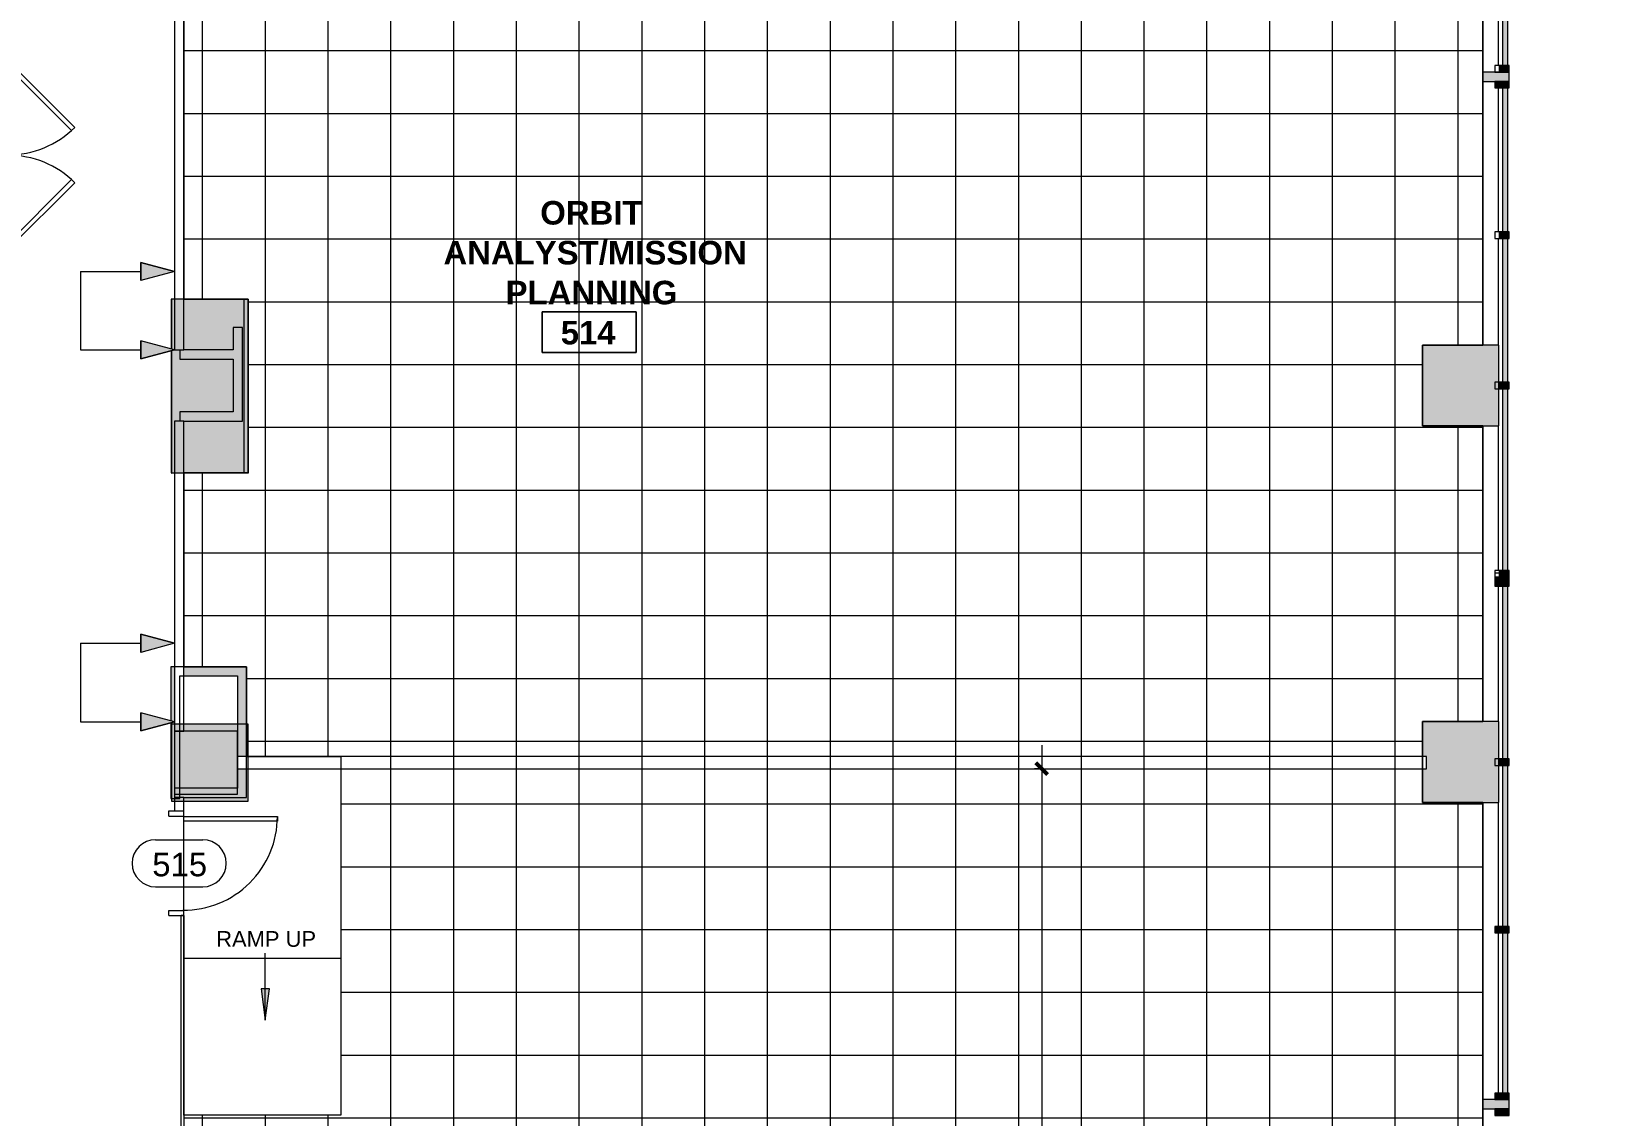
# Model space of a CAD drawing. Header units: inches. Extents: x 381 to 2249, y -1781 to -36.
# Drawn here: x 1625 to 2230, y -1444 to -1030 of the extents above; entities that cross this region are included whole.
import ezdxf

# ---------------------------------------------------------------- set-up
doc = ezdxf.new("R2010")
doc.units = ezdxf.units.IN
doc.header["$MEASUREMENT"] = 0
for name, color, linetype, lineweight in [('A-ANNO-DIMS', 211, 'Continuous', 9), ('A-ANNO-DIMS-96', 211, 'Continuous', 9), ('A-ANNO-NOTE', 131, 'Continuous', 9), ('A-AREA-IDEN', 2, 'Continuous', 9), ('A-COLS', 52, 'Continuous', 13), ('A-DETL', 90, 'Continuous', 9), ('A-DETL-GENF', 92, 'Continuous', 9), ('A-DETL-THIN', 151, 'Continuous', 9), ('A-DOOR', 31, 'Continuous', 13), ('A-DOOR-FRAM', 31, 'Continuous', 20), ('A-DOOR-IDEN', 31, 'Continuous', 9), ('A-GLAZ-CURT', 52, 'Continuous', 13), ('A-GLAZ-CWMG', 51, 'Continuous', 13), ('A-WALL', 113, 'Continuous', 13), ('A-WALL-PATT', 111, 'Continuous', 13), ('G-ANNO-TEXT', 231, 'Continuous', 9), ('I-WALL', 2, 'Continuous', 13)]:
    doc.layers.add(name, color=color, linetype=linetype, lineweight=lineweight)
doc.styles.add('Swis721 Lt BT', font='swissl.ttf', dxfattribs={"height": 9})
doc.styles.add('Swis721 Lt BT_1', font='swissl.ttf', dxfattribs={"height": 6})
doc.styles.add('Swis721 Lt BT_B', font='', dxfattribs={"height": 9})
doc.styles.get('Swis721 Lt BT_B').set_extended_font_data('Swis721 Lt BT', bold=True)
doc.dimstyles.new('OTJ_-_3_32__Linear__1__Tolerance', dxfattribs={"dimscale": 12, "dimtxt": 9.497835, "dimasz": 0.375, "dimexe": 0.75, "dimexo": 0.5, "dimgap": 0.5, "dimtad": 1, "dimdec": 0, "dimzin": 3, "dimdsep": 46, "dimlunit": 4, "dimtxsty": 'Swis721 Lt BT', "dimblk1": 'OBLIQUE', "dimblk2": 'OBLIQUE', "dimsah": 1, "dimcen": 0.09, "dimdle": 0.75, "dimazin": 0, "dimtfac": 1, "dimtdec": 4, "dimtix": 1, "dimtmove": 0, "dimatfit": 3, "dimfxl": 1, "dimtvp": 1, "dimfrac": 2, "dimtolj": 1, "dimtzin": 0, "dimarcsym": 2})
pattern_1 = [(0, (-470.073, 619.15), (0, 24), []), (90, (-470.073, 619.15), (-24, 1e-15), [])]

# ---------------------------------------------------------------- blocks, each defined once
blk = doc.blocks.new('Rectangular Mullion - 2_5_ x 5_ rectangular-5103979-Level 5 CONSTRUCTION')
at = {"layer": 'A-GLAZ-CWMG', "lineweight": 9}
blk.add_hatch(color=7, dxfattribs=at).paths.add_polyline_path([(-2.5, 2.75), (-2.5, -2.75), (0, -2.75), (0, 2.75)], flags=0)
at = {"layer": 'A-GLAZ-CWMG', "color": 8, "lineweight": 20}
for p, q in [((0, 2.75), (-2.5, 2.75)), ((-2.5, 2.75), (-2.5, -2.75)), ((0, -2.75), (0, 2.75)), ((-2.5, -2.75), (0, -2.75))]:
    blk.add_line(p, q, dxfattribs=at)
blk = doc.blocks.new('System Panel - Glazed 2-5375666-Level 5 CONSTRUCTION')
at = {"layer": 'A-GLAZ-CURT', "lineweight": 9}
blk.add_hatch(color=7, dxfattribs=at).paths.add_polyline_path([(30.625, 2.25), (-30.625, 2.25), (-30.625, 0.25), (30.625, 0.25)], flags=0)
at = {"layer": 'A-GLAZ-CURT', "color": 8, "lineweight": 20}
for p, q in [((30.625, 2.25), (-30.625, 2.25)), ((-30.625, 2.25), (-30.625, 0.25)), ((-30.625, 0.25), (30.625, 0.25)), ((30.625, 0.25), (30.625, 2.25))]:
    blk.add_line(p, q, dxfattribs=at)
blk = doc.blocks.new('Rectangular Mullion - 2_5_ x 5_ rectangular-5104493-Level 5 CONSTRUCTION')
at = {"layer": 'A-GLAZ-CWMG', "lineweight": 9}
blk.add_hatch(color=7, dxfattribs=at).paths.add_polyline_path([(-2.5, 2.75), (0, 2.75), (0, -2.75), (-2.5, -2.75), (-2.5, -2.25)], flags=0)
at = {"layer": 'A-GLAZ-CWMG', "color": 8, "lineweight": 20}
for p, q in [((-2.5, 2.75), (0, 2.75)), ((-2.5, -2.75), (-2.5, 2.75)), ((0, 2.75), (0, -2.75)), ((0, -2.75), (-2.5, -2.75))]:
    blk.add_line(p, q, dxfattribs=at)
blk = doc.blocks.new('System Panel - Glazed 2-5104492-Level 5 CONSTRUCTION')
at = {"layer": 'A-GLAZ-CURT', "lineweight": 9}
blk.add_hatch(color=7, dxfattribs=at).paths.add_polyline_path([(30.75, 0.25), (30.75, 2.25), (-30.75, 2.25), (-30.75, 0.25), (-5.75, 0.25)], flags=0)
at = {"layer": 'A-GLAZ-CURT', "color": 8, "lineweight": 20}
for p, q in [((30.75, 2.25), (-30.75, 2.25)), ((-30.75, 2.25), (-30.75, 0.25)), ((-30.75, 0.25), (30.75, 0.25)), ((30.75, 0.25), (30.75, 2.25))]:
    blk.add_line(p, q, dxfattribs=at)
blk = doc.blocks.new('System Panel - Glazed 2-5439381-Level 5 CONSTRUCTION')
at = {"layer": 'A-GLAZ-CURT', "color": 8, "lineweight": 20}
for p, q in [((33, 2.25), (-33, 2.25)), ((-33, 2.25), (-33, 0.25)), ((-33, 0.25), (33, 0.25)), ((33, 0.25), (33, 2.25))]:
    blk.add_line(p, q, dxfattribs=at)
blk = doc.blocks.new('Rectangular Mullion - 2_5_ x 5_ rectangular-5103978-Level 5 CONSTRUCTION')
at = {"layer": 'A-GLAZ-CWMG', "lineweight": 9}
blk.add_hatch(color=7, dxfattribs=at).paths.add_polyline_path([(0, -2.25), (0, -2.75), (-2.5, -2.75), (-2.5, 1.2), (0, 1.2), (0, -0.25)], flags=0)
at = {"layer": 'A-GLAZ-CWMG', "color": 8, "lineweight": 20}
for p, q in [((-2.5, 2.75), (0, 2.75)), ((-2.5, -2.75), (-2.5, 2.75)), ((0, 2.75), (0, -2.75)), ((0, -2.75), (-2.5, -2.75))]:
    blk.add_line(p, q, dxfattribs=at)
blk = doc.blocks.new('System Panel - Glazed 2-5104264-Level 5 CONSTRUCTION')
at = {"layer": 'A-GLAZ-CURT', "color": 8, "lineweight": 20}
for p, q in [((34.75, 2.25), (-34.75, 2.25)), ((-34.75, 2.25), (-34.75, 0.25)), ((-34.75, 0.25), (34.75, 0.25)), ((34.75, 0.25), (34.75, 2.25))]:
    blk.add_line(p, q, dxfattribs=at)
blk = doc.blocks.new('System Panel - Glazed 2-5104198-Level 5 CONSTRUCTION')
at = {"layer": 'A-GLAZ-CURT', "lineweight": 9}
blk.add_hatch(color=7, dxfattribs=at).paths.add_polyline_path([(27.5, 0.25), (27.5, 2.25), (-27.5, 2.25), (-27.5, 0.25), (13.27, 0.25)], flags=0)
at = {"layer": 'A-GLAZ-CURT', "color": 8, "lineweight": 20}
for p, q in [((27.5, 2.25), (-27.5, 2.25)), ((-27.5, 2.25), (-27.5, 0.25)), ((-27.5, 0.25), (27.5, 0.25)), ((27.5, 0.25), (27.5, 2.25))]:
    blk.add_line(p, q, dxfattribs=at)
blk = doc.blocks.new('System Panel - Glazed 2-5376062-Level 5 CONSTRUCTION')
at = {"layer": 'A-GLAZ-CURT', "lineweight": 9}
blk.add_hatch(color=7, dxfattribs=at).paths.add_polyline_path([(27.52, 2.25), (-27.52, 2.25), (-27.52, 0.25), (27.52, 0.25)], flags=0)
at = {"layer": 'A-GLAZ-CURT', "color": 8, "lineweight": 20}
for p, q in [((27.52, 2.25), (-27.52, 2.25)), ((-27.52, 2.25), (-27.52, 0.25)), ((-27.52, 0.25), (27.52, 0.25)), ((27.52, 0.25), (27.52, 2.25))]:
    blk.add_line(p, q, dxfattribs=at)
blk = doc.blocks.new('System Panel - Glazed 2-5376064-Level 5 CONSTRUCTION')
at = {"layer": 'A-GLAZ-CURT', "lineweight": 9}
blk.add_hatch(color=7, dxfattribs=at).paths.add_polyline_path([(27.23, 2.25), (-27.23, 2.25), (-27.23, 0.25), (27.23, 0.25)], flags=0)
at = {"layer": 'A-GLAZ-CURT', "color": 8, "lineweight": 20}
for p, q in [((27.23, 2.25), (-27.23, 2.25)), ((-27.23, 2.25), (-27.23, 0.25)), ((-27.23, 0.25), (27.23, 0.25)), ((27.23, 0.25), (27.23, 2.25))]:
    blk.add_line(p, q, dxfattribs=at)
blk = doc.blocks.new('Double Flush - Int-F-WDMF-72_ x 84_-5088148-Level 5 CONSTRUCTION')
at = {"layer": 'A-DOOR', "color": 8, "lineweight": 20}
for p, q in [((-34.67, -1.01), (-35.91, -2.25)), ((-35.91, -2.25), (-10.58, -27.57)), ((-9.35, -26.34), (-34.67, -1.01)), ((9.35, -26.34), (34.67, -1.01)), ((35.91, -2.25), (10.58, -27.57)), ((34.67, -1.01), (35.91, -2.25)), ((-10.58, -27.57), (-9.35, -26.34)), ((10.58, -27.57), (9.35, -26.34))]:
    blk.add_line(p, q, dxfattribs=at)
at = {"layer": 'A-DOOR', "lineweight": 9}
for centre, start, end in [((-35.91, -2.25), 315, 0.5), ((35.91, -2.25), 179.5, 225)]:
    blk.add_arc(centre, 35.81, start, end, dxfattribs=at)
at = {"layer": 'A-DOOR-FRAM', "color": 8}
for p, q in [((-38, 2.25), (-38, 1.75)), ((-38, 2.25), (-36, 2.25)), ((-38, 1.75), (-37.5, 1.75)), ((-37.5, 1.75), (-37.5, -1.75)), ((-36, 2.25), (-36, -2.25)), ((36, 2.25), (36, -2.25)), ((36, 2.25), (38, 2.25)), ((37.5, 1.75), (37.5, -1.75)), ((37.5, 1.75), (38, 1.75)), ((38, 2.25), (38, 1.75)), ((-38, -2.25), (-38, -1.75)), ((-38, -1.75), (-37.5, -1.75)), ((-38, -2.25), (-36, -2.25)), ((36, -2.25), (38, -2.25)), ((37.5, -1.75), (38, -1.75)), ((38, -2.25), (38, -1.75))]:
    blk.add_line(p, q, dxfattribs=at)
blk = doc.blocks.new('Columns 7 - Columns 4-5093325-Level 5 CONSTRUCTION')
at = {"layer": 'A-COLS', "lineweight": 9}
h = blk.add_hatch(color=7, dxfattribs=at)
h.paths.add_polyline_path([(1371.07, -861.58), (1385.52, -817.13), (1385.44, -817.13), (1371.01, -861.55)], flags=0)
h.paths.add_polyline_path([(1385.72, -816.51), (1391.62, -798.33), (1391.56, -798.31), (1385.65, -816.47)], flags=0)
at = {"layer": 'A-COLS', "color": 8, "lineweight": 20}
for p, q in [((1391.56, -798.31), (1385.65, -816.47)), ((1396.11, -799.79), (1391.56, -798.31)), ((1418.11, -806.94), (1396.11, -799.79)), ((1397.56, -870.18), (1418.11, -806.94)), ((1385.44, -817.13), (1371.01, -861.55)), ((1371.01, -861.55), (1375.56, -863.03)), ((1375.56, -863.03), (1397.56, -870.18))]:
    blk.add_line(p, q, dxfattribs=at)
blk = doc.blocks.new('Columns 8 - Columns 4-5093461-Level 5 CONSTRUCTION')
at = {"layer": 'A-COLS', "color": 8, "lineweight": 20}
for p, q in [((1386.23, -818.86), (1378.78, -841.8)), ((1409.08, -826.28), (1386.23, -818.86)), ((1401.62, -849.22), (1409.08, -826.28)), ((1378.78, -841.8), (1401.62, -849.22))]:
    blk.add_line(p, q, dxfattribs=at)
blk = doc.blocks.new('Columns 11 - Columns 4-5094275-Level 5 CONSTRUCTION')
at = {"layer": 'A-COLS', "lineweight": 9}
blk.add_hatch(color=7, dxfattribs=at).paths.add_polyline_path([(2157.82, -1180.35), (2185.49, -1180.35), (2185.49, -1149.41), (2156.29, -1149.41), (2156.29, -1180.35)], flags=0)
at = {"layer": 'A-COLS', "color": 8, "lineweight": 20}
for p, q in [((2179.45, -1149.41), (2156.29, -1149.41)), ((2156.29, -1149.41), (2156.29, -1180.35)), ((2185.49, -1149.41), (2179.45, -1149.41)), ((2185.49, -1180.35), (2185.49, -1149.41)), ((2156.29, -1180.35), (2179.45, -1180.35)), ((2179.45, -1180.35), (2185.49, -1180.35))]:
    blk.add_line(p, q, dxfattribs=at)
blk = doc.blocks.new('Walls 50 - Walls 3-5097362-Level 5 CONSTRUCTION')
at = {"layer": 'A-WALL', "lineweight": 9}
for p, q in [((53.56, -1141.36), (53.56, -1257.57)), ((59.48, -1255.07), (59.48, -1200.61)), ((53.56, -1261.06), (53.56, -1361.88)), ((59.48, -1318.61), (59.48, -1263.57)), ((59.48, -1361.88), (59.48, -1321.11)), ((53.56, -1392.82), (53.56, -1505.78)), ((59.48, -1448.11), (59.48, -1392.82)), ((59.48, -1505.78), (59.48, -1454.11)), ((53.56, -1536.77), (53.56, -1650.36)), ((59.48, -1584.11), (59.48, -1536.77)), ((59.48, -1647.86), (59.48, -1586.61)), ((53.56, -1653.85), (53.56, -1697.7))]:
    blk.add_line(p, q, dxfattribs=at)
blk = doc.blocks.new('System Panel - Glazed 2-5530920-Level 5 CONSTRUCTION')
at = {"layer": 'A-GLAZ-CURT', "lineweight": 9}
blk.add_hatch(color=7, dxfattribs=at).paths.add_polyline_path([(33.5, 2.25), (-33.5, 2.25), (-33.5, 0.25), (33.5, 0.25)], flags=0)
at = {"layer": 'A-GLAZ-CURT', "color": 8, "lineweight": 20}
for p, q in [((33.5, 2.25), (-33.5, 2.25)), ((-33.5, 2.25), (-33.5, 0.25)), ((-33.5, 0.25), (33.5, 0.25)), ((33.5, 0.25), (33.5, 2.25))]:
    blk.add_line(p, q, dxfattribs=at)
blk = doc.blocks.new('Rectangular Mullion - 2_5_ x 5_ rectangular-V9-Level 5 CONSTRUCTION')
at = {"layer": 'A-GLAZ-CWMG', "color": 8, "lineweight": 20}
for p, q in [((0, 2.75), (-2.5, 2.75)), ((-2.5, 2.75), (-2.5, -2.75)), ((0, -2.75), (0, 2.75)), ((-2.5, -2.75), (0, -2.75))]:
    blk.add_line(p, q, dxfattribs=at)
blk = doc.blocks.new('System Panel - Glazed 2-5530922-Level 5 CONSTRUCTION')
at = {"layer": 'A-GLAZ-CURT', "lineweight": 9}
blk.add_hatch(color=7, dxfattribs=at).paths.add_polyline_path([(35.25, 2.25), (-35.25, 2.25), (-35.25, 0.25), (35.25, 0.25)], flags=0)
at = {"layer": 'A-GLAZ-CURT', "color": 8, "lineweight": 20}
for p, q in [((35.25, 2.25), (-35.25, 2.25)), ((-35.25, 2.25), (-35.25, 0.25)), ((-35.25, 0.25), (35.25, 0.25)), ((35.25, 0.25), (35.25, 2.25))]:
    blk.add_line(p, q, dxfattribs=at)
blk = doc.blocks.new('Rectangular Mullion - 2_5_ x 5_ rectangular-V10-Level 5 CONSTRUCTION')
at = {"layer": 'A-GLAZ-CWMG', "lineweight": 9}
blk.add_hatch(color=7, dxfattribs=at).paths.add_polyline_path([(0, 2.75), (0, -2.75), (-1, -2.75), (-1, 2.75)], flags=0)
at = {"layer": 'A-GLAZ-CWMG', "color": 8, "lineweight": 20}
for p, q in [((-2.5, 2.75), (0, 2.75)), ((-2.5, -2.75), (-2.5, 2.75)), ((0, 2.75), (0, -2.75)), ((0, -2.75), (-2.5, -2.75))]:
    blk.add_line(p, q, dxfattribs=at)
blk = doc.blocks.new('Columns 49 - Columns 4-5528550-Level 5 CONSTRUCTION')
at = {"layer": 'A-COLS', "lineweight": 9}
blk.add_hatch(color=7, dxfattribs=at).paths.add_polyline_path([(1371.07, -861.58), (1398.99, -870.65), (1419.54, -807.4), (1391.62, -798.33), (1385.72, -816.51), (1386.77, -817.2), (1385.52, -817.13), (1384.55, -820.11)], flags=0)
at = {"layer": 'A-COLS', "color": 8, "lineweight": 20}
for p, q in [((1391.62, -798.33), (1385.72, -816.51)), ((1396.11, -799.79), (1391.62, -798.33)), ((1419.54, -807.4), (1396.11, -799.79)), ((1398.99, -870.65), (1419.54, -807.4)), ((1385.52, -817.13), (1371.07, -861.58)), ((1371.07, -861.58), (1375.56, -863.03)), ((1375.56, -863.03), (1398.99, -870.65))]:
    blk.add_line(p, q, dxfattribs=at)
blk = doc.blocks.new('Columns 50 - Columns 4-5528562-Level 5 CONSTRUCTION')
at = {"layer": 'A-COLS', "lineweight": 9}
blk.add_hatch(color=7, dxfattribs=at).paths.add_polyline_path([(1377.96, -844.33), (1404.73, -853.04), (1408.57, -841.23), (1404.63, -839.95), (1406.06, -835.55), (1409.4, -836.64), (1413.24, -824.82), (1385.87, -815.93), (1376.76, -843.95)], flags=0)
at = {"layer": 'A-COLS', "color": 8, "lineweight": 20}
for p, q in [((1385.87, -815.93), (1376.76, -843.95)), ((1413.24, -824.82), (1385.87, -815.93)), ((1410, -836.83), (1413.84, -825.02)), ((1413.84, -825.02), (1413.24, -824.82)), ((1404.73, -853.04), (1410, -836.83)), ((1376.76, -843.95), (1404.73, -853.04))]:
    blk.add_line(p, q, dxfattribs=at)
blk = doc.blocks.new('Columns 54 - Columns 4-5528630-Level 5 CONSTRUCTION')
at = {"layer": 'A-COLS', "lineweight": 9}
blk.add_hatch(color=7, dxfattribs=at).paths.add_polyline_path([(1400.14, -853.62), (1405.87, -855.49), (1415.45, -826.02), (1387.68, -816.99), (1383.53, -829.78), (1384.99, -830.25), (1383.56, -834.65), (1382.1, -834.17), (1378.11, -846.46), (1379.57, -846.94)], flags=0)
at = {"layer": 'A-COLS', "color": 8, "lineweight": 20}
for p, q in [((1387.68, -816.99), (1378.11, -846.46)), ((1409.71, -824.15), (1387.68, -816.99)), ((1405.87, -855.49), (1415.45, -826.02)), ((1415.45, -826.02), (1409.71, -824.15)), ((1378.11, -846.46), (1400.14, -853.62)), ((1400.14, -853.62), (1405.87, -855.49))]:
    blk.add_line(p, q, dxfattribs=at)
blk = doc.blocks.new('System Panel - Glazed-5891976-Level 5 CONSTRUCTION')
at = {"layer": 'A-GLAZ-CURT', "lineweight": 9}
for p, q in [((-58.97, 1.75), (58.97, 1.75)), ((-58.97, 1.75), (-58.97, 0.75)), ((58.97, 0.75), (-58.97, 0.75))]:
    blk.add_line(p, q, dxfattribs=at)
blk = doc.blocks.new('Single Flush - OTJ_SOLIDFLUSH_ALUM-V11-Level 5 CONSTRUCTION')
at = {"layer": 'A-DOOR', "lineweight": 20}
for p, q in [((16.15625, -1.75), (17.90625, -1.75)), ((16.15625, -37.5625), (16.15625, -1.75)), ((17.90625, -1.75), (17.90625, -37.5625)), ((17.90625, -37.5625), (16.15625, -37.5625))]:
    blk.add_line(p, q, dxfattribs=at)
at = {"layer": 'A-DOOR', "lineweight": 9}
blk.add_arc((17.90625, -1.75), 35.8125, 179.5, 270, dxfattribs=at)
at = {"layer": 'A-DOOR-FRAM'}
for p, q in [((-20, 4), (-20, -1.75)), ((-20, 4), (-18, 4)), ((-18, 4), (-18, -1.75)), ((18.000004, 4), (18.000004, -1.75)), ((18.000004, 4), (20.000004, 4)), ((20.000004, 4), (20.000004, -1.75)), ((-20, -1.75), (-18, -1.75)), ((18.000004, -1.75), (20.000004, -1.75))]:
    blk.add_line(p, q, dxfattribs=at)
blk = doc.blocks.new('Align Symbol - Adjustable-5833604-Level 5 CONSTRUCTION')
at = {"layer": 'A-DETL-GENF'}
for p, q in [((0, -36), (0, -12.91)), ((30, -36), (30, -12.91)), ((0, -36), (30, -36))]:
    blk.add_line(p, q, dxfattribs=at)
blk = doc.blocks.new('Room Tag - Room Name and Number-3379422-Level 5 CONSTRUCTION')
at = {"layer": 'A-AREA-IDEN'}
for p, q in [((-0.1881, -0.1636), (-0.1881, -0.0018)), ((-0.1881, -0.0018), (0.1869, -0.0018)), ((0.1869, -0.0018), (-0.1881, -0.0018)), ((-0.1881, -0.0018), (-0.1881, -0.1636)), ((0.1869, -0.0018), (0.1869, -0.1636)), ((0.1869, -0.1636), (0.1869, -0.0018)), ((0.1869, -0.1636), (-0.1881, -0.1636)), ((-0.1881, -0.1636), (0.1869, -0.1636))]:
    blk.add_line(p, q, dxfattribs=at)
blk = doc.blocks.new('DIMBLOCK7-Level 5 CONSTRUCTION')
at = {"layer": 'A-ANNO-DIMS-96'}
for p, q in [((2010.76, -1302.38), (2010.76, -1723.89)), ((2007.95, -1311.38), (2019.76, -1311.38)), ((2010.76, -1311.38), (2007.95, -1311.38)), ((2007.95, -1714.89), (2019.76, -1714.89)), ((2010.76, -1714.89), (2007.95, -1714.89))]:
    blk.add_line(p, q, dxfattribs=at)
at = {"layer": 'A-ANNO-DIMS-96', "lineweight": 50}
for p, q in [((2010.76, -1311.38), (2008.51, -1309.13)), ((2010.76, -1311.38), (2013.01, -1313.63)), ((2010.76, -1714.89), (2008.51, -1712.64)), ((2010.76, -1714.89), (2013.01, -1717.14))]:
    blk.add_line(p, q, dxfattribs=at)
at = {"layer": 'A-ANNO-DIMS-96', "color": 0, "insert": (1992.75, -1531), "char_height": 9, "width": 42.8759, "attachment_point": 1, "rotation": 90, "line_spacing_factor": 1.005062, "style": 'Swis721 Lt BT'}
blk.add_mtext('33\' - 8"', dxfattribs=at)
blk = doc.blocks.new('_Oblique')
at = {"color": 0, "linetype": 'ByBlock', "lineweight": -2}
blk.add_line((-0.5, -0.5), (0.5, 0.5), dxfattribs=at)
blk = doc.blocks.new('Door Tag - Door Tag-41184-Level 5 CONSTRUCTION')
at = {"layer": 'A-DOOR-IDEN'}
for p, q in [((-0.09375, 0.09375), (0.09375, 0.09375)), ((-0.09375, -0.09375), (0.09375, -0.09375))]:
    blk.add_line(p, q, dxfattribs=at)
for centre, start, end in [((-0.09375, 0), 90, 270), ((0.09375, 0), 270, 90)]:
    blk.add_arc(centre, 0.09375, start, end, dxfattribs=at)

msp = doc.modelspace()

# ---------------------------------------------------------------- hatches: boundary and pattern name
at = {"layer": 'A-ANNO-NOTE'}
for points in [[(1666.32, -1124.72), (1679.22, -1121.26), (1666.32, -1117.8)], [(1666.32, -1154.72), (1679.22, -1151.26), (1666.32, -1147.8)], [(1666.32, -1266.89), (1679.22, -1263.43), (1666.32, -1259.97)], [(1666.32, -1296.89), (1679.22, -1293.43), (1666.32, -1289.97)]]:
    msp.add_hatch(color=256, dxfattribs=at).paths.add_polyline_path(points, flags=0)
at = {"layer": 'A-DETL-GENF'}
h = msp.add_hatch(dxfattribs=at)
h.set_pattern_fill('FP2_8', color=254, style=0, pattern_type=2)
h.set_pattern_definition(pattern_1)
h.paths.add_polyline_path([(1693.61, -1569.08), (1706.52, -1565.62), (1706.52, -1572.54), (1697.9, -1570.23)], flags=0)
h.paths.add_polyline_path([(1966.79, -1714.89), (2156.27, -1714.89), (2156.27, -1691.16), (2179.45, -1691.16), (2179.44, -1516.48), (2156.27, -1516.48), (2156.29, -1485.24), (2179.45, -1485.24), (2179.45, -1324.3), (2156.29, -1324.3), (2156.29, -1293.32), (2179.45, -1293.32), (2179.45, -1180.35), (2156.29, -1180.35), (2156.29, -1149.41), (2179.45, -1149.41), (2179.45, -805.57), (2173.15, -805.57), (2168.37, -820.66), (2142.16, -812.31), (2152.38, -780.14), (2174.01, -787), (2230.07, -611.24), (2208.83, -604.46), (2215.28, -584.24), (2013.19, -520.11), (2006.81, -540.12), (1980.87, -531.89), (1987.29, -511.65), (1784.64, -447.35), (1777.69, -469.28), (1751.74, -461.04), (1758.7, -439.12), (1555.91, -374.78), (1548.95, -396.7), (1522.98, -388.45), (1529.94, -366.54), (1327.96, -302.46), (1321.01, -324.38), (1291.44, -315), (1298.43, -292.99), (1100.12, -230.07), (1093.1, -252.06), (1063.58, -242.7), (1063.58, -242.61), (1063.54, -242.59), (1065.93, -235.08), (1052.71, -234.48), (1054.8, -227.88), (1065.95, -235.01), (1070.5, -220.67), (871.37, -157.5), (864.38, -179.51), (834.76, -170.08), (841.71, -148.16), (645.34, -85.85), (638.83, -106.37), (570.95, -84.81), (570.95, -100.41), (428.47, -100.41), (428.44, -112.91), (415.97, -112.91), (416.01, -318.91), (443.92, -318.91), (443.92, -350.39), (415.97, -350.39), (416.01, -556.89), (425.98, -556.89), (425.96, -592.8), (416.01, -592.8), (416.01, -799.14), (443.96, -799.14), (443.96, -828.61), (416.01, -828.61), (416.01, -1066.89), (428.3, -1066.89), (428.34, -1079.39), (872.22, -1079.39), (872.22, -1064.69), (901.93, -1064.69), (901.93, -1102.88), (971.1, -1102.88), (971.1, -1319.33), (1027.07, -1319.33), (1027.07, -1421.16), (1185.5, -1421.16), (1185.5, -1393.33), (1212.77, -1393.33), (1212.77, -1133.84), (1190.11, -1133.84), (1190.11, -1104.09), (1215.81, -1104.09), (1215.81, -936.89), (1199.31, -936.89), (1199.31, -936.96), (965.95, -936.96), (965.95, -886.75), (971.3, -886.75), (971.3, -718.53), (964.12, -716.25), (973.16, -687.74), (1001.71, -696.8), (1000.56, -700.43), (1099.69, -731.88), (1130.85, -633.65), (1815.84, -850.98), (1796.65, -911.47), (1682.72, -875.14), (1682.72, -1131.82), (1707.36, -1131.82), (1707.36, -1198.32), (1682.72, -1198.32), (1682.72, -1272.37), (1706.75, -1272.37), (1706.77, -1294.33), (1707.38, -1294.33), (1707.38, -1306.76), (1742.76, -1306.76), (1742.76, -1443.86), (1682.76, -1443.86), (1682.76, -1485.46), (1722.03, -1485.46), (1722, -1514.46), (1693.61, -1514.46), (1693.61, -1691.19), (1707.22, -1691.19), (1707.22, -1714.89), (1915.45, -1714.89), (1915.45, -1691.17), (1947.18, -1691.17), (1947.18, -1714.89)], flags=0)
h.paths.add_polyline_path([(1706.52, -1602.54), (1693.61, -1599.08), (1706.52, -1595.62)], flags=0)
h.paths.add_polyline_path([(993.83, -1096.9), (966.47, -1096.9), (966.47, -1067.65), (993.83, -1067.65)], flags=0)
h.paths.add_polyline_path([(953.56, -1087.5), (953.56, -1080.55), (966.46, -1084.05), (953.7, -1087.47)], flags=0)
h.paths.add_polyline_path([(681.72, -1074.06), (659.47, -1074.06), (659.47, -1050.06), (683.47, -1050.06), (683.47, -1074.06)], flags=0)
h.paths.add_polyline_path([(953.56, -1057.47), (953.56, -1050.55), (966.42, -1054.02), (965.95, -1054.15)], flags=0)
h.paths.add_polyline_path([(1853.12, -1019.06), (1830.23, -1011.8), (1837.53, -988.81), (1860.42, -996.07), (1855.43, -1011.8)], flags=0)
h.paths.add_polyline_path([(705.93, -831.68), (645.56, -831.68), (645.56, -802.15), (706.31, -802.18), (706.31, -829.68), (705.93, -829.68), (705.93, -829.94)], flags=0)
h.paths.add_polyline_path([(1942.16, -749.9), (1941.92, -749.83), (1941.9, -749.87), (1910.46, -739.85), (1923.17, -699.81), (1954.86, -709.87), (1942.16, -749.87)], flags=0)
h.paths.add_polyline_path([(659.64, -587.75), (659.64, -563.75), (683.64, -563.75), (683.64, -587.75)], flags=0)
h.paths.add_polyline_path([(1046.83, -295.7), (1033.48, -295.09), (1035.57, -288.49)], flags=0)
h = msp.add_hatch(dxfattribs=at)
h.set_pattern_fill('FP2_8', color=254, style=0, pattern_type=2)
h.set_pattern_definition(pattern_1)
h.paths.add_polyline_path([(1185.5, -1421.16), (1185.5, -1421.16), (1185.5, -1393.33), (1185.5, -1393.34), (1185.5, -1410.64)], flags=0)
h.paths.add_polyline_path([(1707.38, -1306.76), (1707.38, -1294.33), (1706.77, -1294.33), (1706.75, -1306.76)], flags=0)
h.paths.add_polyline_path([(1046.28, -936.96), (1199.31, -936.96), (1199.31, -936.89), (965.95, -936.89), (965.97, -936.96), (989.57, -936.96)], flags=0)
h.paths.add_polyline_path([(705.93, -829.68), (706.31, -829.68), (706.31, -802.18), (705.93, -802.18), (705.93, -829.51)], flags=0)
h.paths.add_polyline_path([(2168.37, -820.66), (2173.15, -805.57), (2173.02, -805.57), (2168.23, -820.62), (2168.31, -820.64)], flags=0)
h.paths.add_polyline_path([(1942.16, -749.9), (1954.83, -709.86), (1923.16, -699.81), (1918.57, -714.44), (1923.21, -699.88), (1954.66, -709.87), (1941.95, -749.84), (1942.06, -749.87)], flags=0)
h.paths.add_polyline_path([(416.01, -592.89), (416.01, -592.8), (415.98, -592.8), (415.98, -592.89)], flags=0)
h.paths.add_polyline_path([(1093.14, -252.08), (1100.12, -230.07), (1100.05, -230.04), (1093.09, -251.97), (1063.61, -242.61), (1063.58, -242.7), (1093.1, -252.06)], flags=0)
h.paths.add_polyline_path([(864.38, -179.51), (871.37, -157.49), (871.28, -157.46), (864.31, -179.46), (864.31, -179.49)], flags=0)
h.paths.add_polyline_path([(638.83, -106.37), (645.34, -85.85), (645.18, -85.8), (638.67, -106.3), (638.67, -106.32)], flags=0)
at = {"layer": 'A-WALL-PATT', "lineweight": 9}
h = msp.add_hatch(color=7, dxfattribs=at)
h.paths.add_polyline_path([(2189.44, -1714.89), (2189.44, -1707.89), (2184.99, -1707.89), (2184.99, -1714.89), (2188.94, -1714.89)], flags=0)
h.paths.add_polyline_path([(2189.44, -1571.67), (2189.44, -1568.17), (2179.45, -1568.17), (2179.45, -1571.67), (2188.94, -1571.67)], flags=0)
h.paths.add_polyline_path([(2188.94, -1441.39), (2189.44, -1441.39), (2189.44, -1437.89), (2179.45, -1437.89), (2179.45, -1441.39), (2186.94, -1441.39)], flags=0)
h.paths.add_polyline_path([(2185.37, -1048.6), (2189.44, -1048.6), (2189.44, -1045.1), (2179.45, -1045.1), (2179.45, -1048.6)], flags=0)
h.paths.add_polyline_path([(2179.45, -928.89), (2189.44, -928.89), (2189.44, -925.39), (2179.45, -925.4)], flags=0)
h = msp.add_hatch(color=7, dxfattribs=at)
h.paths.add_polyline_path([(1677.75, -1275.87), (1679.22, -1275.87), (1679.22, -1272.37), (1677.75, -1272.37)], flags=0)
h.paths.add_polyline_path([(1703.27, -1275.87), (1706.75, -1275.87), (1706.75, -1272.37), (1682.72, -1272.37), (1682.72, -1275.87), (1703.24, -1275.87)], flags=0)
h = msp.add_hatch(color=7, dxfattribs=at)
h.paths.add_polyline_path([(1679.22, -1293.43), (1679.22, -1275.87), (1677.75, -1275.87), (1677.75, -1293.04), (1677.97, -1293.1)], flags=0)
h.paths.add_polyline_path([(1677.75, -1322.71), (1677.97, -1322.71), (1677.97, -1294.33), (1679.22, -1294.33), (1679.22, -1293.43), (1677.75, -1293.83), (1677.75, -1296.89)], flags=0)
msp.add_hatch(color=7, dxfattribs=at).paths.add_polyline_path([(1706.57, -1294.33), (1706.75, -1294.33), (1706.72, -1275.87), (1703.27, -1275.87), (1703.27, -1294.33), (1705.26, -1294.33)], flags=0)
at = {"layer": 'G-ANNO-TEXT'}
msp.add_hatch(color=7, dxfattribs=at).paths.add_polyline_path([(1713.86, -1407.47), (1715.44, -1395.47), (1712.28, -1395.47)], flags=0)

# ---------------------------------------------------------------- linework, layer by layer
at = {"layer": 'A-ANNO-NOTE'}
for p, q in [((1666.32, -1117.8), (1679.22, -1121.26)), ((1666.32, -1124.72), (1666.32, -1117.8)), ((1679.22, -1121.26), (1666.32, -1117.8)), ((1666.32, -1117.8), (1666.32, -1124.72)), ((1679.22, -1121.26), (1666.32, -1124.72)), ((1679.22, -1121.26), (1666.32, -1124.72)), ((1666.32, -1147.8), (1666.32, -1154.72)), ((1679.22, -1151.26), (1666.32, -1147.8)), ((1679.22, -1151.26), (1666.32, -1147.8)), ((1666.32, -1154.72), (1666.32, -1147.8)), ((1666.32, -1154.72), (1679.22, -1151.26)), ((1679.22, -1151.26), (1666.32, -1154.72)), ((1666.32, -1259.97), (1679.22, -1263.43)), ((1666.32, -1266.89), (1666.32, -1259.97)), ((1679.22, -1263.43), (1666.32, -1259.97)), ((1666.32, -1259.97), (1666.32, -1266.89)), ((1679.22, -1263.43), (1666.32, -1266.89)), ((1679.22, -1263.43), (1666.32, -1266.89)), ((1666.32, -1289.97), (1666.32, -1296.89)), ((1679.22, -1293.43), (1666.32, -1289.97)), ((1679.22, -1293.43), (1666.32, -1289.97)), ((1666.32, -1296.89), (1666.32, -1289.97)), ((1666.32, -1296.89), (1679.22, -1293.43)), ((1679.22, -1293.43), (1666.32, -1296.89))]:
    msp.add_line(p, q, dxfattribs=at)
at = {"layer": 'A-DETL', "lineweight": 13}
for p, q in [((1742.76, -1311.38), (1742.76, -1383.86)), ((1682.76, -1383.86), (1682.76, -1323.86)), ((1682.76, -1443.86), (1682.76, -1383.86)), ((1682.76, -1383.86), (1742.76, -1383.86)), ((1742.76, -1383.86), (1742.76, -1443.86)), ((1742.76, -1443.86), (1682.76, -1443.86))]:
    msp.add_line(p, q, dxfattribs=at)
at = {"layer": 'A-DETL-THIN'}
for p, q in [((2179.45, -1149.41), (2179.45, -805.57)), ((1682.72, -875.14), (1682.72, -1131.82)), ((1682.72, -1131.82), (1707.36, -1131.82)), ((1707.36, -1131.82), (1707.36, -1198.32)), ((2156.29, -1180.35), (2156.29, -1149.41)), ((2156.29, -1149.41), (2179.45, -1149.41)), ((2179.45, -1180.35), (2156.29, -1180.35)), ((2179.45, -1293.32), (2179.45, -1180.35)), ((1707.36, -1198.32), (1682.72, -1198.32)), ((1682.72, -1198.32), (1682.72, -1272.37)), ((1682.72, -1272.37), (1706.75, -1272.37)), ((1706.75, -1272.37), (1706.75, -1306.76)), ((2156.29, -1324.3), (2156.29, -1293.32)), ((2156.29, -1293.32), (2179.45, -1293.32)), ((1706.75, -1306.76), (1742.76, -1306.76)), ((1742.76, -1306.76), (1742.76, -1443.86)), ((2179.45, -1324.3), (2156.29, -1324.3)), ((2179.45, -1485.24), (2179.45, -1324.3)), ((1742.76, -1443.86), (1682.76, -1443.86)), ((1682.76, -1443.86), (1682.76, -1485.46))]:
    msp.add_line(p, q, dxfattribs=at)
at = {"layer": 'A-WALL', "color": 8, "lineweight": 20}
for p, q in [((2179.44, -1045.1), (2179.44, -1048.6)), ((2189.44, -1045.1), (2179.45, -1045.1)), ((2189.44, -1048.6), (2189.44, -1045.1)), ((2179.45, -1048.6), (2189.44, -1048.6)), ((2179.44, -1437.89), (2179.44, -1441.39)), ((2189.44, -1437.89), (2179.45, -1437.89)), ((2189.44, -1441.39), (2189.44, -1437.89)), ((2179.45, -1441.39), (2189.44, -1441.39))]:
    msp.add_line(p, q, dxfattribs=at)
at = {"layer": 'A-WALL'}
for p, q in [((1681.25, -1151.26), (1682.72, -1151.26)), ((1682.72, -1178.49), (1681.25, -1178.49)), ((2157.82, -1306.76), (1703.24, -1306.76)), ((1703.24, -1306.76), (1703.24, -1311.38)), ((2157.82, -1311.38), (2157.82, -1306.76)), ((1703.24, -1311.38), (2157.82, -1311.38)), ((1682.72, -1322.37), (1679.22, -1322.37))]:
    msp.add_line(p, q, dxfattribs=at)
at = {"layer": 'G-ANNO-TEXT', "color": 7}
for p, q in [((1713.86, -1407.47), (1713.86, -1381.83)), ((1715.44, -1395.47), (1712.28, -1395.47)), ((1712.28, -1395.47), (1713.86, -1407.47)), ((1713.86, -1407.47), (1715.44, -1395.47))]:
    msp.add_line(p, q, dxfattribs=at)
at = {"layer": 'I-WALL'}
for p, q in [((1679.22, -871.76), (1679.22, -1151.26)), ((1682.72, -1151.26), (1682.72, -872.31)), ((1679.22, -1151.26), (1681.25, -1151.26)), ((1681.25, -1178.49), (1679.22, -1178.49)), ((1679.22, -1178.49), (1679.22, -1297.01)), ((1682.72, -1297.01), (1682.72, -1178.49)), ((1679.22, -1297.01), (1682.72, -1297.01)), ((1679.22, -1322.37), (1679.22, -1327.52)), ((1682.72, -1327.52), (1682.72, -1322.37)), ((1679.22, -1327.52), (1682.72, -1327.52))]:
    msp.add_line(p, q, dxfattribs=at)
at = {"layer": 'I-WALL', "color": 8, "lineweight": 20}
for p, q in [((1701.64, -1142.74), (1701.64, -1151.26)), ((1705.14, -1142.74), (1701.64, -1142.74)), ((1705.14, -1178.49), (1705.14, -1142.74)), ((1681.25, -1151.26), (1681.25, -1154.76)), ((1681.25, -1154.76), (1701.64, -1154.76)), ((1701.64, -1151.26), (1682.72, -1151.26)), ((1701.64, -1154.76), (1701.64, -1174.99)), ((1701.64, -1174.99), (1681.25, -1174.99)), ((1681.25, -1174.99), (1681.25, -1178.49)), ((1682.72, -1178.49), (1705.14, -1178.49)), ((1706.75, -1272.37), (1677.75, -1272.37)), ((1677.75, -1272.37), (1677.75, -1293.04)), ((1681.25, -1275.87), (1703.27, -1275.87)), ((1681.25, -1322.71), (1681.25, -1275.87)), ((1703.27, -1275.87), (1703.27, -1318.87)), ((1706.75, -1275.87), (1706.75, -1272.37)), ((1706.77, -1275.87), (1706.75, -1275.87)), ((1706.77, -1322.37), (1706.77, -1275.87)), ((1677.75, -1293.83), (1677.75, -1322.71)), ((1703.27, -1318.87), (1679.22, -1318.87)), ((1679.22, -1318.87), (1679.22, -1322.37)), ((1677.75, -1322.71), (1681.25, -1322.71)), ((1682.72, -1322.37), (1706.77, -1322.37))]:
    msp.add_line(p, q, dxfattribs=at)

# ---------------------------------------------------------------- block references
at = {"layer": 'A-AREA-IDEN', "xscale": 95.99999999999994, "yscale": 95.99999999999994, "zscale": 95.99999999999994}
msp.add_blockref('Room Tag - Room Name and Number-3379422-Level 5 CONSTRUCTION', (1837.76, -1136.55), dxfattribs=at)
at = {"layer": 'A-COLS', "lineweight": 9, "rotation": 18.00000000000044}
for name, p in [('Columns 7 - Columns 4-5093325-Level 5 CONSTRUCTION', (107.8, -802.6)), ('Columns 49 - Columns 4-5528550-Level 5 CONSTRUCTION', (107.8, -802.6)), ('Columns 50 - Columns 4-5528562-Level 5 CONSTRUCTION', (107.8, -946.6)), ('Columns 54 - Columns 4-5528630-Level 5 CONSTRUCTION', (584.06, -945.13)), ('Columns 8 - Columns 4-5093461-Level 5 CONSTRUCTION', (107.8, -946.6))]:
    msp.add_blockref(name, p, dxfattribs=at)
at = {"layer": 'A-COLS', "lineweight": 9}
msp.add_blockref('Columns 11 - Columns 4-5094275-Level 5 CONSTRUCTION', (0, 0), dxfattribs=at)
at = {"layer": 'A-DETL-GENF', "rotation": 270}
for p in [(1679.22, -1121.26), (1679.22, -1263.43)]:
    msp.add_blockref('Align Symbol - Adjustable-5833604-Level 5 CONSTRUCTION', p, dxfattribs=at)
at = {"layer": 'A-DOOR'}
for name, p, rotation in [('Double Flush - Int-F-WDMF-72_ x 84_-5088148-Level 5 CONSTRUCTION', (1613.51, -1076.77), 89.99999999999993), ('Single Flush - OTJ_SOLIDFLUSH_ALUM-V11-Level 5 CONSTRUCTION', (1680.97, -1347.52), 89.9999999999999)]:
    msp.add_blockref(name, p, dxfattribs=dict(at, rotation=rotation))
at = {"layer": 'A-DOOR-IDEN', "xscale": 95.99999999999994, "yscale": 95.99999999999994, "zscale": 95.99999999999994}
msp.add_blockref('Door Tag - Door Tag-41184-Level 5 CONSTRUCTION', (1680.97, -1347.52), dxfattribs=at)
at = {"layer": 'A-GLAZ-CURT', "lineweight": 9}
for name, p, rotation in [('System Panel - Glazed 2-5376064-Level 5 CONSTRUCTION', (2186.69, -1015.37), 269.9999999999988), ('System Panel - Glazed 2-5376062-Level 5 CONSTRUCTION', (2186.69, -1078.62), 269.9999999999988), ('System Panel - Glazed 2-5104198-Level 5 CONSTRUCTION', (2186.69, -1136.14), 269.9999999999988), ('System Panel - Glazed 2-5104264-Level 5 CONSTRUCTION', (2186.69, -1200.89), 269.9999999999988), ('System Panel - Glazed 2-5530922-Level 5 CONSTRUCTION', (2186.69, -1201.39), 269.9999999999988), ('System Panel - Glazed 2-5530920-Level 5 CONSTRUCTION', (2186.69, -1274.14), 269.9999999999988), ('System Panel - Glazed 2-5439381-Level 5 CONSTRUCTION', (2186.69, -1274.64), 269.9999999999988), ('System Panel - Glazed 2-5104492-Level 5 CONSTRUCTION', (2186.69, -1340.89), 269.9999999999988), ('System Panel - Glazed-5891976-Level 5 CONSTRUCTION', (1680.97, -1426.49), 269.9999999999998), ('System Panel - Glazed 2-5375666-Level 5 CONSTRUCTION', (2186.69, -1404.77), 269.9999999999988)]:
    msp.add_blockref(name, p, dxfattribs=dict(at, rotation=rotation))
at = {"layer": 'A-GLAZ-CWMG', "lineweight": 9, "extrusion": (0, 0, -1), "rotation": 270.0000000000012}
for name, p in [('Rectangular Mullion - 2_5_ x 5_ rectangular-5103978-Level 5 CONSTRUCTION', (-2186.69, -1045.1)), ('Rectangular Mullion - 2_5_ x 5_ rectangular-5103978-Level 5 CONSTRUCTION', (-2186.69, -1108.64)), ('Rectangular Mullion - 2_5_ x 5_ rectangular-5103978-Level 5 CONSTRUCTION', (-2186.69, -1166.14)), ('Rectangular Mullion - 2_5_ x 5_ rectangular-5103978-Level 5 CONSTRUCTION', (-2186.69, -1238.14)), ('Rectangular Mullion - 2_5_ x 5_ rectangular-V10-Level 5 CONSTRUCTION', (-2186.69, -1239.14)), ('Rectangular Mullion - 2_5_ x 5_ rectangular-5103978-Level 5 CONSTRUCTION', (-2186.69, -1310.14)), ('Rectangular Mullion - 2_5_ x 5_ rectangular-5104493-Level 5 CONSTRUCTION', (-2186.69, -1374.14)), ('Rectangular Mullion - 2_5_ x 5_ rectangular-5104493-Level 5 CONSTRUCTION', (-2186.69, -1437.89))]:
    msp.add_blockref(name, p, dxfattribs=at)
at = {"layer": 'A-GLAZ-CWMG', "lineweight": 9, "rotation": 89.9999999999988}
for name, p in [('Rectangular Mullion - 2_5_ x 5_ rectangular-5103979-Level 5 CONSTRUCTION', (2186.69, -1048.6)), ('Rectangular Mullion - 2_5_ x 5_ rectangular-V9-Level 5 CONSTRUCTION', (2186.69, -1238.14)), ('Rectangular Mullion - 2_5_ x 5_ rectangular-5103979-Level 5 CONSTRUCTION', (2186.69, -1239.14)), ('Rectangular Mullion - 2_5_ x 5_ rectangular-5103979-Level 5 CONSTRUCTION', (2186.69, -1441.39))]:
    msp.add_blockref(name, p, dxfattribs=at)
at = {"layer": 'A-WALL', "lineweight": 9}
msp.add_blockref('Walls 50 - Walls 3-5097362-Level 5 CONSTRUCTION', (2125.89, 212.47), dxfattribs=at)

# ---------------------------------------------------------------- texts
at = {"layer": 'A-AREA-IDEN', "char_height": 9, "attachment_point": 1, "style": 'Swis721 Lt BT_B'}
for s, insert, width in [('ORBIT', (1819.02, -1094.34), 45.147), ('ANALYST/MISSION', (1782.02, -1109.59), 134.835), ('PLANNING', (1805.77, -1124.84), 77.265), ('514', (1826.86, -1140.16), 25.452)]:
    msp.add_mtext(s, dxfattribs=dict(at, insert=insert, width=width))
at = {"layer": 'A-DOOR-IDEN', "insert": (1670.67, -1343.5), "char_height": 9, "width": 24.543, "attachment_point": 1, "style": 'Swis721 Lt BT'}
msp.add_mtext('515', dxfattribs=at)
at = {"layer": 'G-ANNO-TEXT', "color": 7, "insert": (1695.12, -1373.45), "char_height": 6, "width": 45.147, "attachment_point": 1, "style": 'Swis721 Lt BT_1'}
msp.add_mtext('RAMP UP', dxfattribs=at)

# ---------------------------------------------------------------- dimensions: what is measured, and where the dimension line sits
at = {"layer": 'A-ANNO-DIMS'}
dim = msp.add_linear_dim(base=(2010.76, -1714.89), p1=(2013.95, -1311.38), p2=(2013.95, -1714.89), angle=90, dimstyle='OTJ_-_3_32__Linear__1__Tolerance', override={"dimpost": '<>', "dimfxl": 403.510187}, dxfattribs=at)
dim.commit()
dim.dimension.update_dxf_attribs({"geometry": 'DIMBLOCK7-Level 5 CONSTRUCTION', "text_midpoint": (2000.14, -1513.14)})

doc.saveas('drawing.dxf')
